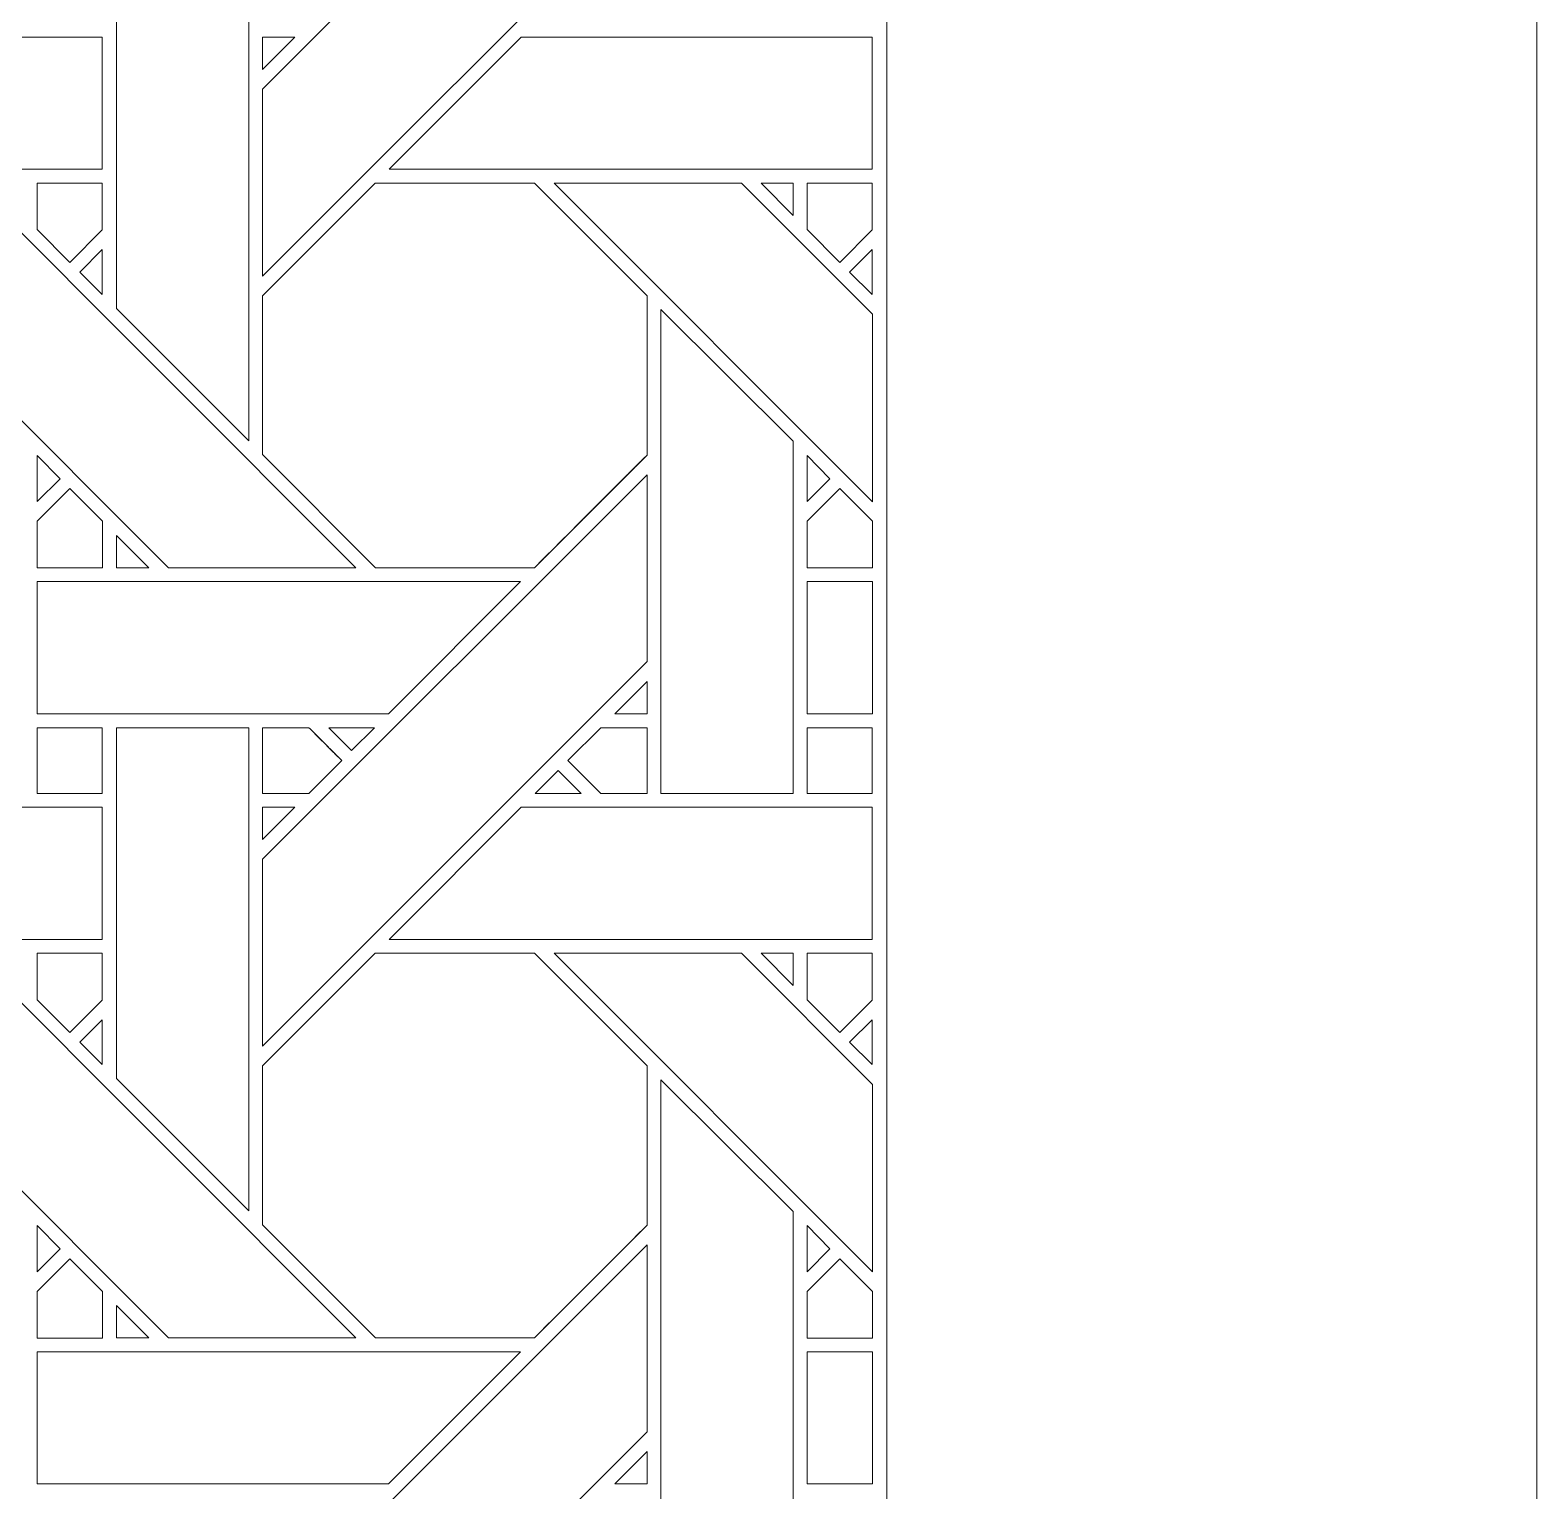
# Model space of a CAD drawing. Header units: inches. Extents: x 4.9 to 19.9, y 1.6 to 16.6.
# Drawn here: x 18.026 to 19.883, y 5.349 to 7.148 of the extents above; entities that cross this region are included whole.
import ezdxf

# ---------------------------------------------------------------- set-up
doc = ezdxf.new("R2010")
doc.units = ezdxf.units.IN
doc.header["$MEASUREMENT"] = 0
doc.layers.add('Design', color=7, linetype='Continuous', lineweight=0)

msp = doc.modelspace()

# ---------------------------------------------------------------- linework, layer by layer
at = {"layer": 'Design'}
for points, knots in [([(4.8829, 16.5948), (4.8829, 16.5948), (4.8829, 1.5948), (4.8829, 1.5948), (4.8829, 1.5948), (19.8829, 1.5948), (19.8829, 1.5948), (19.8829, 1.5948), (19.8829, 16.5948), (19.8829, 16.5948), (19.8829, 16.5948), (4.8829, 16.5948), (4.8829, 16.5948)], [0, 0, 0, 0, 1, 1, 1, 2, 2, 2, 3, 3, 3, 4, 4, 4, 4]), ([(5.684, 15.7937), (5.684, 15.7937), (5.684, 2.3959), (5.684, 2.3959), (5.684, 2.3959), (19.0818, 2.3959), (19.0818, 2.3959), (19.0818, 2.3959), (19.0818, 15.7937), (19.0818, 15.7937), (19.0818, 15.7937), (5.684, 15.7937), (5.684, 15.7937)], [0, 0, 0, 0, 1, 1, 1, 2, 2, 2, 3, 3, 3, 4, 4, 4, 4]), ([(18.7864, 7.3192), (18.7864, 7.3192), (18.3128, 6.8455), (18.3128, 6.8455), (18.3128, 6.8455), (18.3128, 7.0756), (18.3128, 7.0756), (18.3128, 7.0756), (18.7864, 7.5492), (18.7864, 7.5492), (18.7864, 7.5492), (18.7864, 7.3192), (18.7864, 7.3192)], [0, 0, 0, 0, 1, 1, 1, 2, 2, 2, 3, 3, 3, 4, 4, 4, 4]), ([(18.1327, 6.8055), (18.1327, 6.8055), (18.1327, 7.2377), (18.1327, 7.2377), (18.1327, 7.2377), (18.2956, 7.2377), (18.2956, 7.2377), (18.2956, 7.2377), (18.2956, 6.6426), (18.2956, 6.6426), (18.2956, 6.6426), (18.1327, 6.8055), (18.1327, 6.8055)], [0, 0, 0, 0, 1, 1, 1, 2, 2, 2, 3, 3, 3, 4, 4, 4, 4]), ([(18.1152, 7.1398), (18.1152, 7.1398), (18.1152, 6.977), (18.1152, 6.977), (18.1152, 6.977), (17.5199, 6.977), (17.5199, 6.977), (17.5199, 6.977), (17.6827, 7.1398), (17.6827, 7.1398), (17.6827, 7.1398), (18.1152, 7.1398), (18.1152, 7.1398)], [0, 0, 0, 0, 1, 1, 1, 2, 2, 2, 3, 3, 3, 4, 4, 4, 4]), ([(18.3526, 7.1398), (18.3526, 7.1398), (18.3128, 7.1), (18.3128, 7.1), (18.3128, 7.1), (18.3128, 7.1398), (18.3128, 7.1398), (18.3128, 7.1398), (18.3526, 7.1398), (18.3526, 7.1398)], [0, 0, 0, 0, 1, 1, 1, 2, 2, 2, 3, 3, 3, 3]), ([(19.0639, 7.1398), (19.0639, 7.1398), (19.0639, 6.977), (19.0639, 6.977), (19.0639, 6.977), (18.4686, 6.977), (18.4686, 6.977), (18.4686, 6.977), (18.6314, 7.1398), (18.6314, 7.1398), (18.6314, 7.1398), (19.0639, 7.1398), (19.0639, 7.1398)], [0, 0, 0, 0, 1, 1, 1, 2, 2, 2, 3, 3, 3, 4, 4, 4, 4]), ([(18.1968, 6.4862), (18.1968, 6.4862), (17.7232, 6.9599), (17.7232, 6.9599), (17.7232, 6.9599), (17.9541, 6.9599), (17.9541, 6.9599), (17.9541, 6.9599), (18.4278, 6.4862), (18.4278, 6.4862), (18.4278, 6.4862), (18.1968, 6.4862), (18.1968, 6.4862)], [0, 0, 0, 0, 1, 1, 1, 2, 2, 2, 3, 3, 3, 4, 4, 4, 4]), ([(18.1152, 6.9599), (18.1152, 6.9599), (18.1152, 6.9023), (18.1152, 6.9023), (18.1152, 6.9023), (18.0753, 6.8623), (18.0753, 6.8623), (18.0753, 6.8623), (18.0349, 6.9027), (18.0349, 6.9027), (18.0349, 6.9027), (18.0349, 6.9599), (18.0349, 6.9599), (18.0349, 6.9599), (18.1152, 6.9599), (18.1152, 6.9599)], [0, 0, 0, 0, 1, 1, 1, 2, 2, 2, 3, 3, 3, 4, 4, 4, 5, 5, 5, 5]), ([(18.0753, 6.8623), (18.0753, 6.8623), (18.0349, 6.9027), (18.0349, 6.9027), (18.0349, 6.9027), (18.0349, 6.9599), (18.0349, 6.9599), (18.0349, 6.9599), (18.1152, 6.9599), (18.1152, 6.9599), (18.1152, 6.9599), (18.1152, 6.9023), (18.1152, 6.9023), (18.1152, 6.9023), (18.0753, 6.8623), (18.0753, 6.8623)], [0, 0, 0, 0, 1, 1, 1, 2, 2, 2, 3, 3, 3, 4, 4, 4, 5, 5, 5, 5]), ([(18.4515, 6.9598), (18.4515, 6.9598), (18.6477, 6.9598), (18.6477, 6.9598), (18.6477, 6.9598), (18.7865, 6.8211), (18.7865, 6.8211), (18.7865, 6.8211), (18.7865, 6.6249), (18.7865, 6.6249), (18.7687, 6.607), (18.6567, 6.4952), (18.6478, 6.4862), (18.6478, 6.4862), (18.452, 6.4862), (18.452, 6.4862), (18.452, 6.4862), (18.3128, 6.6255), (18.3128, 6.6255), (18.3128, 6.6255), (18.3128, 6.8211), (18.3128, 6.8211), (18.3128, 6.8211), (18.4515, 6.9598), (18.4515, 6.9598)], [0, 0, 0, 0, 1, 1, 1, 2, 2, 2, 3, 3, 3, 4, 4, 4, 5, 5, 5, 6, 6, 6, 7, 7, 7, 8, 8, 8, 8]), ([(18.7865, 6.6249), (18.7684, 6.6067), (18.6565, 6.495), (18.6478, 6.4862), (18.6478, 6.4862), (18.452, 6.4862), (18.452, 6.4862), (18.452, 6.4862), (18.3128, 6.6255), (18.3128, 6.6255), (18.3128, 6.6255), (18.3128, 6.8211), (18.3128, 6.8211), (18.3128, 6.8211), (18.4515, 6.9598), (18.4515, 6.9598), (18.4515, 6.9598), (18.6477, 6.9598), (18.6477, 6.9598), (18.6477, 6.9598), (18.7865, 6.8211), (18.7865, 6.8211), (18.7865, 6.8211), (18.7865, 6.6249), (18.7865, 6.6249)], [0, 0, 0, 0, 1, 1, 1, 2, 2, 2, 3, 3, 3, 4, 4, 4, 5, 5, 5, 6, 6, 6, 7, 7, 7, 8, 8, 8, 8]), ([(19.0644, 6.5673), (19.0644, 6.5673), (18.6719, 6.9599), (18.6719, 6.9599), (18.6719, 6.9599), (18.9029, 6.9599), (18.9029, 6.9599), (18.9029, 6.9599), (19.0644, 6.7983), (19.0644, 6.7983), (19.0644, 6.7983), (19.0644, 6.5673), (19.0644, 6.5673)], [0, 0, 0, 0, 1, 1, 1, 2, 2, 2, 3, 3, 3, 4, 4, 4, 4]), ([(18.9664, 6.9599), (18.9664, 6.9599), (18.9664, 6.9201), (18.9664, 6.9201), (18.9664, 6.9201), (18.927, 6.9599), (18.927, 6.9599), (18.927, 6.9599), (18.9664, 6.9599), (18.9664, 6.9599)], [0, 0, 0, 0, 1, 1, 1, 2, 2, 2, 3, 3, 3, 3]), ([(19.0639, 6.9599), (19.0639, 6.9599), (19.0639, 6.9023), (19.0639, 6.9023), (19.0639, 6.9023), (19.024, 6.8623), (19.024, 6.8623), (19.024, 6.8623), (18.9837, 6.9027), (18.9837, 6.9027), (18.9837, 6.9027), (18.9837, 6.9599), (18.9837, 6.9599), (18.9837, 6.9599), (19.0639, 6.9599), (19.0639, 6.9599)], [0, 0, 0, 0, 1, 1, 1, 2, 2, 2, 3, 3, 3, 4, 4, 4, 5, 5, 5, 5]), ([(19.024, 6.8623), (19.024, 6.8623), (18.9837, 6.9027), (18.9837, 6.9027), (18.9837, 6.9027), (18.9837, 6.9599), (18.9837, 6.9599), (18.9837, 6.9599), (19.0639, 6.9599), (19.0639, 6.9599), (19.0639, 6.9599), (19.0639, 6.9023), (19.0639, 6.9023), (19.0639, 6.9023), (19.024, 6.8623), (19.024, 6.8623)], [0, 0, 0, 0, 1, 1, 1, 2, 2, 2, 3, 3, 3, 4, 4, 4, 5, 5, 5, 5]), ([(18.1152, 6.878), (18.1152, 6.878), (18.1152, 6.8229), (18.1152, 6.8229), (18.1152, 6.8229), (18.0874, 6.8503), (18.0874, 6.8503), (18.0874, 6.8503), (18.1152, 6.878), (18.1152, 6.878)], [0, 0, 0, 0, 1, 1, 1, 2, 2, 2, 3, 3, 3, 3]), ([(19.0639, 6.878), (19.0639, 6.878), (19.0639, 6.8229), (19.0639, 6.8229), (19.0639, 6.8229), (19.0361, 6.8503), (19.0361, 6.8503), (19.0361, 6.8503), (19.0639, 6.878), (19.0639, 6.878)], [0, 0, 0, 0, 1, 1, 1, 2, 2, 2, 3, 3, 3, 3]), ([(18.8036, 6.2082), (18.8036, 6.2082), (18.8036, 6.8041), (18.8036, 6.8041), (18.8036, 6.8041), (18.9663, 6.6419), (18.9663, 6.6419), (18.9663, 6.6419), (18.9663, 6.2082), (18.9663, 6.2082), (18.9663, 6.2082), (18.8036, 6.2082), (18.8036, 6.2082)], [0, 0, 0, 0, 1, 1, 1, 2, 2, 2, 3, 3, 3, 4, 4, 4, 4]), ([(18.0349, 6.5677), (18.0349, 6.5677), (18.0349, 6.6244), (18.0349, 6.6244), (18.0349, 6.6244), (18.0631, 6.5958), (18.0631, 6.5958), (18.0631, 6.5958), (18.0349, 6.5677), (18.0349, 6.5677)], [0, 0, 0, 0, 1, 1, 1, 2, 2, 2, 3, 3, 3, 3]), ([(18.9836, 6.5677), (18.9836, 6.5677), (18.9836, 6.6244), (18.9836, 6.6244), (18.9836, 6.6244), (19.0118, 6.5958), (19.0118, 6.5958), (19.0118, 6.5958), (18.9836, 6.5677), (18.9836, 6.5677)], [0, 0, 0, 0, 1, 1, 1, 2, 2, 2, 3, 3, 3, 3]), ([(18.7864, 6.3705), (18.7864, 6.3705), (18.3128, 5.8968), (18.3128, 5.8968), (18.3128, 5.8968), (18.3128, 6.1269), (18.3128, 6.1269), (18.3128, 6.1269), (18.7864, 6.6005), (18.7864, 6.6005), (18.7864, 6.6005), (18.7864, 6.3705), (18.7864, 6.3705)], [0, 0, 0, 0, 1, 1, 1, 2, 2, 2, 3, 3, 3, 4, 4, 4, 4]), ([(18.0349, 6.486), (18.0349, 6.486), (18.0349, 6.5433), (18.0349, 6.5433), (18.0349, 6.5433), (18.0753, 6.5836), (18.0753, 6.5836), (18.0753, 6.5836), (18.1156, 6.5433), (18.1156, 6.5433), (18.1156, 6.5433), (18.1156, 6.486), (18.1156, 6.486), (18.1156, 6.486), (18.0349, 6.486), (18.0349, 6.486)], [0, 0, 0, 0, 1, 1, 1, 2, 2, 2, 3, 3, 3, 4, 4, 4, 5, 5, 5, 5]), ([(18.0753, 6.5836), (18.0753, 6.5836), (18.1156, 6.5433), (18.1156, 6.5433), (18.1156, 6.5433), (18.1156, 6.486), (18.1156, 6.486), (18.1156, 6.486), (18.0349, 6.486), (18.0349, 6.486), (18.0349, 6.486), (18.0349, 6.5433), (18.0349, 6.5433), (18.0349, 6.5433), (18.0753, 6.5836), (18.0753, 6.5836)], [0, 0, 0, 0, 1, 1, 1, 2, 2, 2, 3, 3, 3, 4, 4, 4, 5, 5, 5, 5]), ([(18.9837, 6.486), (18.9837, 6.486), (18.9837, 6.5433), (18.9837, 6.5433), (18.9837, 6.5433), (19.024, 6.5836), (19.024, 6.5836), (19.024, 6.5836), (19.0643, 6.5433), (19.0643, 6.5433), (19.0643, 6.5433), (19.0643, 6.486), (19.0643, 6.486), (19.0643, 6.486), (18.9837, 6.486), (18.9837, 6.486)], [0, 0, 0, 0, 1, 1, 1, 2, 2, 2, 3, 3, 3, 4, 4, 4, 5, 5, 5, 5]), ([(19.024, 6.5836), (19.024, 6.5836), (19.0643, 6.5433), (19.0643, 6.5433), (19.0643, 6.5433), (19.0643, 6.486), (19.0643, 6.486), (19.0643, 6.486), (18.9837, 6.486), (18.9837, 6.486), (18.9837, 6.486), (18.9837, 6.5433), (18.9837, 6.5433), (18.9837, 6.5433), (19.024, 6.5836), (19.024, 6.5836)], [0, 0, 0, 0, 1, 1, 1, 2, 2, 2, 3, 3, 3, 4, 4, 4, 5, 5, 5, 5]), ([(18.1328, 6.4862), (18.1328, 6.4862), (18.1328, 6.526), (18.1328, 6.526), (18.1328, 6.526), (18.1725, 6.4862), (18.1725, 6.4862), (18.1725, 6.4862), (18.1328, 6.4862), (18.1328, 6.4862)], [0, 0, 0, 0, 1, 1, 1, 2, 2, 2, 3, 3, 3, 3]), ([(18.4679, 6.3063), (18.4679, 6.3063), (18.0349, 6.3063), (18.0349, 6.3063), (18.0349, 6.3063), (18.0349, 6.469), (18.0349, 6.469), (18.0349, 6.469), (18.6306, 6.469), (18.6306, 6.469), (18.6306, 6.469), (18.4679, 6.3063), (18.4679, 6.3063)], [0, 0, 0, 0, 1, 1, 1, 2, 2, 2, 3, 3, 3, 4, 4, 4, 4]), ([(18.9836, 6.3063), (18.9836, 6.3063), (18.9836, 6.469), (18.9836, 6.469), (18.9836, 6.469), (19.0644, 6.469), (19.0644, 6.469), (19.0644, 6.469), (19.0644, 6.3063), (19.0644, 6.3063), (19.0644, 6.3063), (18.9836, 6.3063), (18.9836, 6.3063)], [0, 0, 0, 0, 1, 1, 1, 2, 2, 2, 3, 3, 3, 4, 4, 4, 4]), ([(18.7864, 6.3461), (18.7864, 6.3461), (18.7864, 6.3063), (18.7864, 6.3063), (18.7864, 6.3063), (18.7467, 6.3063), (18.7467, 6.3063), (18.7467, 6.3063), (18.7864, 6.3461), (18.7864, 6.3461)], [0, 0, 0, 0, 1, 1, 1, 2, 2, 2, 3, 3, 3, 3]), ([(18.0349, 6.289), (18.0349, 6.289), (18.1152, 6.289), (18.1152, 6.289), (18.1152, 6.289), (18.1152, 6.2082), (18.1152, 6.2082), (18.1152, 6.2082), (18.0349, 6.2082), (18.0349, 6.2082), (18.0349, 6.2082), (18.0349, 6.289), (18.0349, 6.289)], [0, 0, 0, 0, 1, 1, 1, 2, 2, 2, 3, 3, 3, 4, 4, 4, 4]), ([(18.0349, 6.2082), (18.0349, 6.2082), (18.0349, 6.289), (18.0349, 6.289), (18.0349, 6.289), (18.1152, 6.289), (18.1152, 6.289), (18.1152, 6.289), (18.1152, 6.2082), (18.1152, 6.2082), (18.1152, 6.2082), (18.0349, 6.2082), (18.0349, 6.2082)], [0, 0, 0, 0, 1, 1, 1, 2, 2, 2, 3, 3, 3, 4, 4, 4, 4]), ([(18.1327, 5.8568), (18.1327, 5.8568), (18.1327, 6.289), (18.1327, 6.289), (18.1327, 6.289), (18.2956, 6.289), (18.2956, 6.289), (18.2956, 6.289), (18.2956, 5.6939), (18.2956, 5.6939), (18.2956, 5.6939), (18.1327, 5.8568), (18.1327, 5.8568)], [0, 0, 0, 0, 1, 1, 1, 2, 2, 2, 3, 3, 3, 4, 4, 4, 4]), ([(18.3699, 6.289), (18.375, 6.2839), (18.4058, 6.2531), (18.4102, 6.2486), (18.4102, 6.2486), (18.3698, 6.2082), (18.3698, 6.2082), (18.3698, 6.2082), (18.3128, 6.2082), (18.3128, 6.2082), (18.3128, 6.2082), (18.3128, 6.289), (18.3128, 6.289), (18.3128, 6.289), (18.3699, 6.289), (18.3699, 6.289)], [0, 0, 0, 0, 1, 1, 1, 2, 2, 2, 3, 3, 3, 4, 4, 4, 5, 5, 5, 5]), ([(18.4102, 6.2486), (18.4102, 6.2486), (18.3698, 6.2082), (18.3698, 6.2082), (18.3698, 6.2082), (18.3128, 6.2082), (18.3128, 6.2082), (18.3128, 6.2082), (18.3128, 6.289), (18.3128, 6.289), (18.3128, 6.289), (18.3699, 6.289), (18.3699, 6.289), (18.3754, 6.2834), (18.4102, 6.2486), (18.4102, 6.2486)], [0, 0, 0, 0, 1, 1, 1, 2, 2, 2, 3, 3, 3, 4, 4, 4, 5, 5, 5, 5]), ([(18.3942, 6.289), (18.3942, 6.289), (18.4507, 6.289), (18.4507, 6.289), (18.4507, 6.289), (18.4224, 6.2608), (18.4224, 6.2608), (18.4224, 6.2608), (18.3942, 6.289), (18.3942, 6.289)], [0, 0, 0, 0, 1, 1, 1, 2, 2, 2, 3, 3, 3, 3]), ([(18.7294, 6.2082), (18.7294, 6.2082), (18.689, 6.2486), (18.689, 6.2486), (18.689, 6.2486), (18.7294, 6.289), (18.7294, 6.289), (18.7294, 6.289), (18.7865, 6.289), (18.7865, 6.289), (18.7865, 6.289), (18.7865, 6.2082), (18.7865, 6.2082), (18.7865, 6.2082), (18.7294, 6.2082), (18.7294, 6.2082)], [0, 0, 0, 0, 1, 1, 1, 2, 2, 2, 3, 3, 3, 4, 4, 4, 5, 5, 5, 5]), ([(18.7865, 6.2082), (18.7865, 6.2082), (18.7294, 6.2082), (18.7294, 6.2082), (18.7294, 6.2082), (18.689, 6.2486), (18.689, 6.2486), (18.689, 6.2486), (18.7294, 6.289), (18.7294, 6.289), (18.7294, 6.289), (18.7865, 6.289), (18.7865, 6.289), (18.7865, 6.289), (18.7865, 6.2082), (18.7865, 6.2082)], [0, 0, 0, 0, 1, 1, 1, 2, 2, 2, 3, 3, 3, 4, 4, 4, 5, 5, 5, 5]), ([(19.0639, 6.2082), (19.0639, 6.2082), (18.9837, 6.2082), (18.9837, 6.2082), (18.9837, 6.2082), (18.9837, 6.289), (18.9837, 6.289), (18.9837, 6.289), (19.0639, 6.289), (19.0639, 6.289), (19.0639, 6.289), (19.0639, 6.2082), (19.0639, 6.2082)], [0, 0, 0, 0, 1, 1, 1, 2, 2, 2, 3, 3, 3, 4, 4, 4, 4]), ([(18.9837, 6.2082), (18.9837, 6.2082), (18.9837, 6.289), (18.9837, 6.289), (18.9837, 6.289), (19.0639, 6.289), (19.0639, 6.289), (19.0639, 6.289), (19.0639, 6.2082), (19.0639, 6.2082), (19.0639, 6.2082), (18.9837, 6.2082), (18.9837, 6.2082)], [0, 0, 0, 0, 1, 1, 1, 2, 2, 2, 3, 3, 3, 4, 4, 4, 4]), ([(18.6768, 6.2365), (18.6768, 6.2365), (18.7051, 6.2082), (18.7051, 6.2082), (18.7051, 6.2082), (18.6486, 6.2082), (18.6486, 6.2082), (18.6486, 6.2082), (18.6768, 6.2365), (18.6768, 6.2365)], [0, 0, 0, 0, 1, 1, 1, 2, 2, 2, 3, 3, 3, 3]), ([(18.1152, 6.1911), (18.1152, 6.1911), (18.1152, 6.0283), (18.1152, 6.0283), (18.1152, 6.0283), (17.5199, 6.0283), (17.5199, 6.0283), (17.5199, 6.0283), (17.6827, 6.1911), (17.6827, 6.1911), (17.6827, 6.1911), (18.1152, 6.1911), (18.1152, 6.1911)], [0, 0, 0, 0, 1, 1, 1, 2, 2, 2, 3, 3, 3, 4, 4, 4, 4]), ([(18.3526, 6.1911), (18.3526, 6.1911), (18.3128, 6.1513), (18.3128, 6.1513), (18.3128, 6.1513), (18.3128, 6.1911), (18.3128, 6.1911), (18.3128, 6.1911), (18.3526, 6.1911), (18.3526, 6.1911)], [0, 0, 0, 0, 1, 1, 1, 2, 2, 2, 3, 3, 3, 3]), ([(19.0639, 6.1911), (19.0639, 6.1911), (19.0639, 6.0283), (19.0639, 6.0283), (19.0639, 6.0283), (18.4686, 6.0283), (18.4686, 6.0283), (18.4686, 6.0283), (18.6314, 6.1911), (18.6314, 6.1911), (18.6314, 6.1911), (19.0639, 6.1911), (19.0639, 6.1911)], [0, 0, 0, 0, 1, 1, 1, 2, 2, 2, 3, 3, 3, 4, 4, 4, 4]), ([(18.1967, 5.5375), (18.1967, 5.5375), (17.7232, 6.0112), (17.7232, 6.0112), (17.7232, 6.0112), (17.9541, 6.0112), (17.9541, 6.0112), (17.9541, 6.0112), (18.4278, 5.5375), (18.4278, 5.5375), (18.4278, 5.5375), (18.1967, 5.5375), (18.1967, 5.5375)], [0, 0, 0, 0, 1, 1, 1, 2, 2, 2, 3, 3, 3, 4, 4, 4, 4]), ([(18.1152, 6.0111), (18.1152, 6.0111), (18.1152, 5.9535), (18.1152, 5.9535), (18.1152, 5.9535), (18.0753, 5.9136), (18.0753, 5.9136), (18.0753, 5.9136), (18.0349, 5.9539), (18.0349, 5.9539), (18.0349, 5.9539), (18.0349, 6.0111), (18.0349, 6.0111), (18.0349, 6.0111), (18.1152, 6.0111), (18.1152, 6.0111)], [0, 0, 0, 0, 1, 1, 1, 2, 2, 2, 3, 3, 3, 4, 4, 4, 5, 5, 5, 5]), ([(18.0753, 5.9136), (18.0753, 5.9136), (18.0349, 5.9539), (18.0349, 5.9539), (18.0349, 5.9539), (18.0349, 6.0111), (18.0349, 6.0111), (18.0349, 6.0111), (18.1152, 6.0111), (18.1152, 6.0111), (18.1152, 6.0111), (18.1152, 5.9535), (18.1152, 5.9535), (18.1152, 5.9535), (18.0753, 5.9136), (18.0753, 5.9136)], [0, 0, 0, 0, 1, 1, 1, 2, 2, 2, 3, 3, 3, 4, 4, 4, 5, 5, 5, 5]), ([(18.4515, 6.0111), (18.4515, 6.0111), (18.6477, 6.0111), (18.6477, 6.0111), (18.6477, 6.0111), (18.7865, 5.8724), (18.7865, 5.8724), (18.7865, 5.8724), (18.7865, 5.6762), (18.7865, 5.6762), (18.7687, 5.6582), (18.6567, 5.5465), (18.6478, 5.5375), (18.6478, 5.5375), (18.452, 5.5375), (18.452, 5.5375), (18.452, 5.5375), (18.3128, 5.6767), (18.3128, 5.6767), (18.3128, 5.6767), (18.3128, 5.8724), (18.3128, 5.8724), (18.3128, 5.8724), (18.4515, 6.0111), (18.4515, 6.0111)], [0, 0, 0, 0, 1, 1, 1, 2, 2, 2, 3, 3, 3, 4, 4, 4, 5, 5, 5, 6, 6, 6, 7, 7, 7, 8, 8, 8, 8]), ([(18.7865, 5.6762), (18.7684, 5.658), (18.6565, 5.5463), (18.6478, 5.5375), (18.6478, 5.5375), (18.452, 5.5375), (18.452, 5.5375), (18.452, 5.5375), (18.3128, 5.6767), (18.3128, 5.6767), (18.3128, 5.6767), (18.3128, 5.8724), (18.3128, 5.8724), (18.3128, 5.8724), (18.4515, 6.0111), (18.4515, 6.0111), (18.4515, 6.0111), (18.6477, 6.0111), (18.6477, 6.0111), (18.6477, 6.0111), (18.7865, 5.8724), (18.7865, 5.8724), (18.7865, 5.8724), (18.7865, 5.6762), (18.7865, 5.6762)], [0, 0, 0, 0, 1, 1, 1, 2, 2, 2, 3, 3, 3, 4, 4, 4, 5, 5, 5, 6, 6, 6, 7, 7, 7, 8, 8, 8, 8]), ([(19.0644, 5.6186), (19.0644, 5.6186), (18.6719, 6.0112), (18.6719, 6.0112), (18.6719, 6.0112), (18.9029, 6.0112), (18.9029, 6.0112), (18.9029, 6.0112), (19.0644, 5.8496), (19.0644, 5.8496), (19.0644, 5.8496), (19.0644, 5.6186), (19.0644, 5.6186)], [0, 0, 0, 0, 1, 1, 1, 2, 2, 2, 3, 3, 3, 4, 4, 4, 4]), ([(18.9664, 6.0111), (18.9664, 6.0111), (18.9664, 5.9713), (18.9664, 5.9713), (18.9664, 5.9713), (18.927, 6.0111), (18.927, 6.0111), (18.927, 6.0111), (18.9664, 6.0111), (18.9664, 6.0111)], [0, 0, 0, 0, 1, 1, 1, 2, 2, 2, 3, 3, 3, 3]), ([(19.0639, 6.0111), (19.0639, 6.0111), (19.0639, 5.9535), (19.0639, 5.9535), (19.0639, 5.9535), (19.024, 5.9136), (19.024, 5.9136), (19.024, 5.9136), (18.9837, 5.9539), (18.9837, 5.9539), (18.9837, 5.9539), (18.9837, 6.0111), (18.9837, 6.0111), (18.9837, 6.0111), (19.0639, 6.0111), (19.0639, 6.0111)], [0, 0, 0, 0, 1, 1, 1, 2, 2, 2, 3, 3, 3, 4, 4, 4, 5, 5, 5, 5]), ([(19.024, 5.9136), (19.024, 5.9136), (18.9837, 5.9539), (18.9837, 5.9539), (18.9837, 5.9539), (18.9837, 6.0111), (18.9837, 6.0111), (18.9837, 6.0111), (19.0639, 6.0111), (19.0639, 6.0111), (19.0639, 6.0111), (19.0639, 5.9535), (19.0639, 5.9535), (19.0639, 5.9535), (19.024, 5.9136), (19.024, 5.9136)], [0, 0, 0, 0, 1, 1, 1, 2, 2, 2, 3, 3, 3, 4, 4, 4, 5, 5, 5, 5]), ([(18.1152, 5.9293), (18.1152, 5.9293), (18.1152, 5.8741), (18.1152, 5.8741), (18.1152, 5.8741), (18.0874, 5.9015), (18.0874, 5.9015), (18.0874, 5.9015), (18.1152, 5.9293), (18.1152, 5.9293)], [0, 0, 0, 0, 1, 1, 1, 2, 2, 2, 3, 3, 3, 3]), ([(19.0639, 5.9293), (19.0639, 5.9293), (19.0639, 5.8741), (19.0639, 5.8741), (19.0639, 5.8741), (19.0361, 5.9015), (19.0361, 5.9015), (19.0361, 5.9015), (19.0639, 5.9293), (19.0639, 5.9293)], [0, 0, 0, 0, 1, 1, 1, 2, 2, 2, 3, 3, 3, 3]), ([(18.8036, 5.2595), (18.8036, 5.2595), (18.8036, 5.8553), (18.8036, 5.8553), (18.8036, 5.8553), (18.9663, 5.6932), (18.9663, 5.6932), (18.9663, 5.6932), (18.9663, 5.2595), (18.9663, 5.2595), (18.9663, 5.2595), (18.8036, 5.2595), (18.8036, 5.2595)], [0, 0, 0, 0, 1, 1, 1, 2, 2, 2, 3, 3, 3, 4, 4, 4, 4]), ([(18.0349, 5.6189), (18.0349, 5.6189), (18.0349, 5.6757), (18.0349, 5.6757), (18.0349, 5.6757), (18.0631, 5.6471), (18.0631, 5.6471), (18.0631, 5.6471), (18.0349, 5.6189), (18.0349, 5.6189)], [0, 0, 0, 0, 1, 1, 1, 2, 2, 2, 3, 3, 3, 3]), ([(18.9836, 5.6189), (18.9836, 5.6189), (18.9836, 5.6757), (18.9836, 5.6757), (18.9836, 5.6757), (19.0118, 5.6471), (19.0118, 5.6471), (19.0118, 5.6471), (18.9836, 5.6189), (18.9836, 5.6189)], [0, 0, 0, 0, 1, 1, 1, 2, 2, 2, 3, 3, 3, 3]), ([(18.7864, 5.4217), (18.7864, 5.4217), (18.3128, 4.9481), (18.3128, 4.9481), (18.3128, 4.9481), (18.3128, 5.1782), (18.3128, 5.1782), (18.3128, 5.1782), (18.7864, 5.6518), (18.7864, 5.6518), (18.7864, 5.6518), (18.7864, 5.4217), (18.7864, 5.4217)], [0, 0, 0, 0, 1, 1, 1, 2, 2, 2, 3, 3, 3, 4, 4, 4, 4]), ([(18.0349, 5.5372), (18.0349, 5.5372), (18.0349, 5.5945), (18.0349, 5.5945), (18.0349, 5.5945), (18.0753, 5.6349), (18.0753, 5.6349), (18.0753, 5.6349), (18.1156, 5.5945), (18.1156, 5.5945), (18.1156, 5.5945), (18.1156, 5.5372), (18.1156, 5.5372), (18.1156, 5.5372), (18.0349, 5.5372), (18.0349, 5.5372)], [0, 0, 0, 0, 1, 1, 1, 2, 2, 2, 3, 3, 3, 4, 4, 4, 5, 5, 5, 5]), ([(18.0753, 5.6349), (18.0753, 5.6349), (18.1156, 5.5945), (18.1156, 5.5945), (18.1156, 5.5945), (18.1156, 5.5372), (18.1156, 5.5372), (18.1156, 5.5372), (18.0349, 5.5372), (18.0349, 5.5372), (18.0349, 5.5372), (18.0349, 5.5945), (18.0349, 5.5945), (18.0349, 5.5945), (18.0753, 5.6349), (18.0753, 5.6349)], [0, 0, 0, 0, 1, 1, 1, 2, 2, 2, 3, 3, 3, 4, 4, 4, 5, 5, 5, 5]), ([(18.9837, 5.5372), (18.9837, 5.5372), (18.9837, 5.5945), (18.9837, 5.5945), (18.9837, 5.5945), (19.024, 5.6349), (19.024, 5.6349), (19.024, 5.6349), (19.0643, 5.5945), (19.0643, 5.5945), (19.0643, 5.5945), (19.0643, 5.5372), (19.0643, 5.5372), (19.0643, 5.5372), (18.9837, 5.5372), (18.9837, 5.5372)], [0, 0, 0, 0, 1, 1, 1, 2, 2, 2, 3, 3, 3, 4, 4, 4, 5, 5, 5, 5]), ([(19.024, 5.6349), (19.024, 5.6349), (19.0643, 5.5945), (19.0643, 5.5945), (19.0643, 5.5945), (19.0643, 5.5372), (19.0643, 5.5372), (19.0643, 5.5372), (18.9837, 5.5372), (18.9837, 5.5372), (18.9837, 5.5372), (18.9837, 5.5945), (18.9837, 5.5945), (18.9837, 5.5945), (19.024, 5.6349), (19.024, 5.6349)], [0, 0, 0, 0, 1, 1, 1, 2, 2, 2, 3, 3, 3, 4, 4, 4, 5, 5, 5, 5]), ([(18.1328, 5.5375), (18.1328, 5.5375), (18.1328, 5.5773), (18.1328, 5.5773), (18.1328, 5.5773), (18.1725, 5.5375), (18.1725, 5.5375), (18.1725, 5.5375), (18.1328, 5.5375), (18.1328, 5.5375)], [0, 0, 0, 0, 1, 1, 1, 2, 2, 2, 3, 3, 3, 3]), ([(18.4679, 5.3576), (18.4679, 5.3576), (18.0349, 5.3576), (18.0349, 5.3576), (18.0349, 5.3576), (18.0349, 5.5203), (18.0349, 5.5203), (18.0349, 5.5203), (18.6306, 5.5203), (18.6306, 5.5203), (18.6306, 5.5203), (18.4679, 5.3576), (18.4679, 5.3576)], [0, 0, 0, 0, 1, 1, 1, 2, 2, 2, 3, 3, 3, 4, 4, 4, 4]), ([(18.9836, 5.3576), (18.9836, 5.3576), (18.9836, 5.5203), (18.9836, 5.5203), (18.9836, 5.5203), (19.0644, 5.5203), (19.0644, 5.5203), (19.0644, 5.5203), (19.0644, 5.3576), (19.0644, 5.3576), (19.0644, 5.3576), (18.9836, 5.3576), (18.9836, 5.3576)], [0, 0, 0, 0, 1, 1, 1, 2, 2, 2, 3, 3, 3, 4, 4, 4, 4]), ([(18.7864, 5.3973), (18.7864, 5.3973), (18.7864, 5.3576), (18.7864, 5.3576), (18.7864, 5.3576), (18.7467, 5.3576), (18.7467, 5.3576), (18.7467, 5.3576), (18.7864, 5.3973), (18.7864, 5.3973)], [0, 0, 0, 0, 1, 1, 1, 2, 2, 2, 3, 3, 3, 3])]:
    msp.add_open_spline(points, degree=3, knots=knots, dxfattribs=at)

doc.saveas('drawing.dxf')
